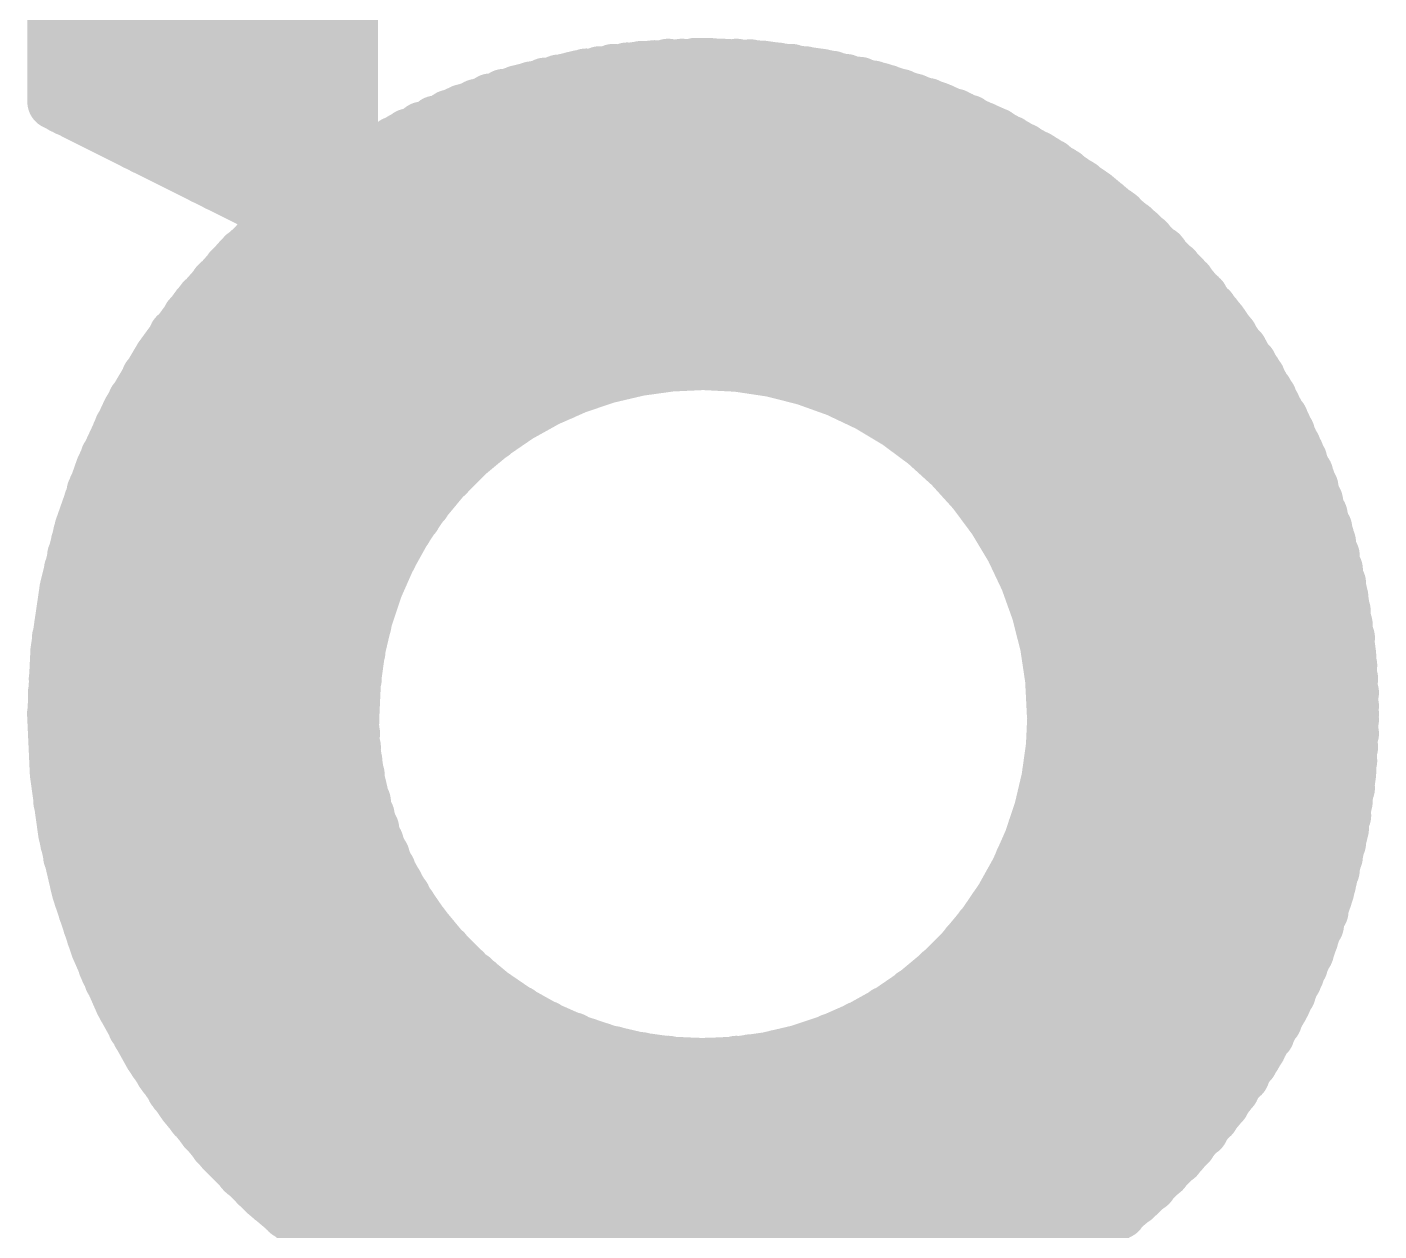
# Model space of a CAD drawing. Extents: x 99.9 to 127.4, y 95.7 to 155.
# Drawn here: x 121.699 to 122.897, y 103.487 to 104.554 of the extents above; entities that cross this region are included whole.
import ezdxf

# ---------------------------------------------------------------- set-up
doc = ezdxf.new("R2010")
doc.units = 0
doc.layers.get('0').update_dxf_attribs({"linetype": 'CONTINUOUS'})
doc.layers.add('SILK-TOP_PHO', color=14, linetype='CONTINUOUS')

# ---------------------------------------------------------------- blocks, each defined once
blk = doc.blocks.new('ROUND_117')
at = {"const_width": 0.02502}
blk.add_lwpolyline([(-0.01251, 0, 1), (0.01251, 0, 1)], format="xyb", close=True, dxfattribs=at)

msp = doc.modelspace()

# ---------------------------------------------------------------- linework, layer by layer
at = {"layer": 'SILK-TOP_PHO', "const_width": 0.050038}
for points in [[(121.724166, 104.488234), (121.724166, 105.617264)], [(121.734834, 104.482646), (121.734834, 105.617264)], [(121.747026, 104.476804), (121.747026, 105.617264)], [(121.758964, 104.470708), (121.758964, 105.617264)], [(121.771156, 104.464612), (121.771156, 105.617264)], [(121.783348, 104.458516), (121.783348, 105.617264)], [(121.795286, 104.45242), (121.795286, 105.617264)], [(121.807478, 104.446578), (121.807478, 105.617264)], [(121.81967, 104.440482), (121.81967, 105.617264)], [(121.831608, 104.434386), (121.831608, 105.617264)], [(121.8438, 104.42829), (121.8438, 105.617264)], [(121.855738, 104.422194), (121.855738, 105.617264)], [(121.86793, 104.416098), (121.86793, 105.347262)], [(121.880122, 104.410256), (121.880122, 105.341166)], [(121.89206, 104.40416), (121.89206, 105.33507)], [(121.904252, 104.398064), (121.904252, 105.328974)], [(121.916444, 104.391968), (121.916444, 105.322878)], [(121.928382, 103.506778), (121.928382, 105.316782)], [(121.940574, 103.496618), (121.940574, 105.31094)], [(121.952766, 103.48722), (121.952766, 105.304844)], [(121.964704, 103.478584), (121.964704, 105.298748)], [(121.976896, 103.469948), (121.976896, 105.292652)], [(121.985024, 104.426258), (121.985024, 104.758998)], [(121.724166, 104.569514), (121.985024, 104.569514)], [(121.724166, 104.557322), (121.985024, 104.557322)], [(121.724166, 104.545384), (121.985024, 104.545384)], [(121.724166, 104.533192), (121.985024, 104.533192)], [(121.724166, 104.521), (121.985024, 104.521)], [(121.724166, 104.509062), (121.985024, 104.509062)], [(122.190002, 104.509062), (122.406918, 104.509062)], [(122.194574, 104.240076), (122.194574, 104.510332)], [(122.206766, 104.24414), (122.206766, 104.512364)], [(122.218704, 104.247442), (122.218704, 104.514396)], [(122.230896, 104.250236), (122.230896, 104.515666)], [(122.243088, 104.252776), (122.243088, 104.516936)], [(122.255026, 104.254808), (122.255026, 104.517698)], [(122.267218, 104.256332), (122.267218, 104.518968)], [(122.27941, 104.25684), (122.27941, 104.518968)], [(122.291348, 104.257602), (122.291348, 104.51973)], [(122.30354, 104.257602), (122.30354, 104.51973)], [(122.315732, 104.25684), (122.315732, 104.518968)], [(122.32767, 104.256332), (122.32767, 104.518968)], [(122.339862, 104.254808), (122.339862, 104.51846)], [(122.3518, 104.252776), (122.3518, 104.516936)], [(122.363992, 104.250744), (122.363992, 104.515666)], [(122.376184, 104.247442), (122.376184, 104.514396)], [(122.388122, 104.24414), (122.388122, 104.512364)], [(122.400314, 104.240838), (122.400314, 104.510332)], [(122.146314, 104.217978), (122.146314, 104.498902)], [(122.158252, 104.224582), (122.158252, 104.502204)], [(122.170444, 104.230678), (122.170444, 104.504998)], [(122.182636, 104.235504), (122.182636, 104.507538)], [(122.412506, 104.236012), (122.412506, 104.5083)], [(122.424444, 104.230678), (122.424444, 104.505506)], [(122.436636, 104.225344), (122.436636, 104.502966)], [(122.448574, 104.219248), (122.448574, 104.499664)], [(121.724166, 104.49687), (121.985024, 104.49687)], [(121.724166, 104.488234), (121.929906, 104.385364)], [(122.109992, 104.194356), (122.109992, 104.488234)], [(122.12193, 104.203246), (122.12193, 104.492298)], [(122.134122, 104.21112), (122.134122, 104.4956)], [(122.139456, 104.49687), (122.457464, 104.49687)], [(122.460766, 104.211882), (122.460766, 104.496108)], [(122.472958, 104.204516), (122.472958, 104.492298)], [(122.484896, 104.195626), (122.484896, 104.488234)], [(121.73077, 104.484678), (121.985024, 104.484678)], [(122.07367, 104.162098), (122.07367, 104.47401)], [(122.085608, 104.17429), (122.085608, 104.478836)], [(122.0978, 104.184958), (122.0978, 104.483408)], [(122.102626, 104.484678), (122.494294, 104.484678)], [(122.497088, 104.186228), (122.497088, 104.48417)], [(122.50928, 104.17556), (122.50928, 104.479344)], [(122.521218, 104.163368), (122.521218, 104.474772)], [(121.755154, 104.47274), (121.985024, 104.47274)], [(122.04954, 104.133904), (122.04954, 104.463342)], [(122.061478, 104.149398), (122.061478, 104.468676)], [(122.071638, 104.47274), (122.525282, 104.47274)], [(122.53341, 104.150668), (122.53341, 104.469438)], [(122.545602, 104.135936), (122.545602, 104.463342)], [(121.779284, 104.460548), (121.985024, 104.460548)], [(122.025156, 104.09682), (122.025156, 104.450388)], [(122.037348, 104.11714), (122.037348, 104.457246)], [(122.045476, 104.460548), (122.551444, 104.460548)], [(122.55754, 104.119172), (122.55754, 104.458008)], [(122.569732, 104.099614), (122.569732, 104.45115)], [(121.803414, 104.448356), (121.985024, 104.448356)], [(122.001026, 104.041194), (122.001026, 104.43718)], [(122.013218, 104.07269), (122.013218, 104.443784)], [(122.022616, 104.448356), (122.574304, 104.448356)], [(122.58167, 104.075992), (122.58167, 104.444546)], [(122.593862, 104.045258), (122.593862, 104.437688)], [(121.827544, 104.436418), (121.985024, 104.436418)], [(121.988834, 103.988108), (121.988834, 104.429052)], [(122.001026, 104.436418), (122.595894, 104.436418)], [(122.606054, 103.996744), (122.606054, 104.430322)], [(121.851928, 104.424226), (122.61469, 104.424226)], [(122.617992, 103.469186), (122.617992, 104.422194)], [(122.630184, 103.477822), (122.630184, 104.413558)], [(121.876058, 104.412288), (122.632216, 104.412288)], [(122.642376, 103.486712), (122.642376, 104.404668)], [(121.900188, 104.400096), (122.648218, 104.400096)], [(122.654314, 103.49611), (122.654314, 104.39527)], [(121.924318, 104.387904), (122.663712, 104.387904)], [(122.666506, 103.505508), (122.666506, 104.385872)], [(121.916444, 103.516938), (121.916444, 104.374442)], [(121.918984, 104.375966), (122.677936, 104.375966)], [(122.678444, 103.516176), (122.678444, 104.375204)], [(121.904252, 103.528368), (121.904252, 104.363012)], [(121.905522, 104.363774), (122.691398, 104.363774)], [(122.690636, 103.526844), (122.690636, 104.364536)], [(121.89206, 103.539798), (121.89206, 104.351582)], [(121.892822, 104.351582), (122.704098, 104.351582)], [(122.702828, 103.539036), (122.702828, 104.353106)], [(121.880122, 103.552498), (121.880122, 104.338882)], [(121.881392, 104.339644), (122.715528, 104.339644)], [(122.714766, 103.551228), (122.714766, 104.340152)], [(121.86793, 103.565198), (121.86793, 104.32542)], [(121.869962, 104.327452), (122.726958, 104.327452)], [(122.726958, 103.56469), (122.726958, 104.327452)], [(121.855738, 103.580184), (121.855738, 104.31145)], [(121.859802, 104.315514), (122.737118, 104.315514)], [(122.73915, 103.57866), (122.73915, 104.313482)], [(121.8438, 103.594916), (121.8438, 104.296464)], [(121.849896, 104.303322), (122.747024, 104.303322)], [(122.751088, 103.593392), (122.751088, 104.297988)], [(121.840498, 104.29113), (122.756422, 104.29113)], [(122.76328, 103.609648), (122.76328, 104.281732)], [(121.831608, 103.610918), (121.831608, 104.280462)], [(121.831608, 104.279192), (122.765312, 104.279192)], [(121.81967, 103.628444), (121.81967, 104.262174)], [(121.822972, 104.267), (122.773948, 104.267)], [(122.775472, 103.627174), (122.775472, 104.264206)], [(121.814844, 104.254808), (122.25909, 104.254808)], [(122.33783, 104.254808), (122.782076, 104.254808)], [(122.78741, 103.64597), (122.78741, 104.24541)], [(121.807478, 103.648002), (121.807478, 104.243378)], [(121.807478, 104.24287), (122.203972, 104.24287)], [(122.392948, 104.24287), (122.789442, 104.24287)], [(121.795286, 103.66883), (121.795286, 104.22255)], [(121.80062, 104.230678), (122.172476, 104.230678)], [(122.424444, 104.230678), (122.7963, 104.230678)], [(122.799602, 103.666798), (122.799602, 104.225344)], [(121.794016, 104.218486), (122.147584, 104.218486)], [(122.449336, 104.218486), (122.802904, 104.218486)], [(121.783348, 103.69169), (121.783348, 104.199182)], [(121.787412, 104.206548), (122.127518, 104.206548)], [(122.469656, 104.206548), (122.809762, 104.206548)], [(122.81154, 103.689658), (122.81154, 104.201722)], [(121.781316, 104.194356), (122.1105, 104.194356)], [(122.48642, 104.194356), (122.815604, 104.194356)], [(121.775982, 104.182418), (122.09526, 104.182418)], [(122.501914, 104.182418), (122.820938, 104.182418)], [(122.823732, 103.715058), (122.823732, 104.176322)], [(121.770394, 104.170226), (122.082306, 104.170226)], [(121.771156, 103.717852), (121.771156, 104.17302)], [(122.514614, 104.170226), (122.826526, 104.170226)], [(121.76506, 104.158034), (122.070368, 104.158034)], [(122.526552, 104.158034), (122.83186, 104.158034)], [(121.758964, 103.74884), (121.758964, 104.14254)], [(121.760488, 104.146096), (122.059446, 104.146096)], [(122.537474, 104.146096), (122.836432, 104.146096)], [(122.835924, 103.745284), (122.835924, 104.146604)], [(121.756424, 104.133904), (122.050048, 104.133904)], [(122.546872, 104.133904), (122.840496, 104.133904)], [(121.75236, 104.121712), (122.041412, 104.121712)], [(122.555508, 104.121712), (122.84456, 104.121712)], [(121.747026, 103.785162), (121.747026, 104.10571)], [(121.748296, 104.109774), (122.033284, 104.109774)], [(122.563636, 104.109774), (122.848624, 104.109774)], [(122.847862, 103.781606), (122.847862, 104.110282)], [(121.744994, 104.097582), (122.025918, 104.097582)], [(122.571002, 104.097582), (122.851926, 104.097582)], [(121.741692, 104.085644), (122.019822, 104.085644)], [(122.577098, 104.085644), (122.855228, 104.085644)], [(121.738898, 104.073452), (122.013726, 104.073452)], [(122.583194, 104.073452), (122.858022, 104.073452)], [(121.734834, 103.835454), (121.734834, 104.055926)], [(121.736104, 104.06126), (122.008392, 104.06126)], [(122.588528, 104.06126), (122.860816, 104.06126)], [(122.860054, 103.829358), (122.860054, 104.062784)], [(121.734072, 104.049322), (122.004328, 104.049322)], [(122.592592, 104.049322), (122.862848, 104.049322)], [(121.732294, 104.03713), (122.000264, 104.03713)], [(122.596656, 104.03713), (122.86488, 104.03713)], [(121.730262, 104.024938), (121.996962, 104.024938)], [(122.599958, 104.024938), (122.866658, 104.024938)], [(121.72823, 104.013), (121.99366, 104.013)], [(122.60326, 104.013), (122.86869, 104.013)], [(121.727468, 104.000808), (121.991628, 104.000808)], [(122.605292, 104.000808), (122.869452, 104.000808)], [(121.726198, 103.988616), (121.989596, 103.988616)], [(122.607324, 103.988616), (122.870722, 103.988616)], [(121.725436, 103.976678), (121.988326, 103.976678)], [(122.608594, 103.976678), (122.871484, 103.976678)], [(121.724674, 103.964486), (121.986802, 103.964486)], [(122.610118, 103.964486), (122.872246, 103.964486)], [(121.724674, 103.952548), (121.986294, 103.952548)], [(122.610626, 103.952548), (122.872246, 103.952548)], [(121.724166, 103.94569), (121.724674, 103.94569)], [(121.724674, 103.940356), (121.986294, 103.940356)], [(122.610626, 103.940356), (122.872246, 103.940356)], [(121.724674, 103.928164), (121.986802, 103.928164)], [(122.610118, 103.928164), (122.872246, 103.928164)], [(121.725436, 103.916226), (121.987564, 103.916226)], [(122.609356, 103.916226), (122.871484, 103.916226)], [(121.726198, 103.904034), (121.988834, 103.904034)], [(121.988834, 103.144574), (121.988834, 103.903272)], [(122.608086, 103.904034), (122.870722, 103.904034)], [(121.726706, 103.891842), (121.990866, 103.891842)], [(122.606054, 102.407212), (122.606054, 103.893874)], [(122.606054, 103.891842), (122.869452, 103.891842)], [(121.72823, 103.879904), (121.992898, 103.879904)], [(122.604022, 103.879904), (122.86869, 103.879904)], [(121.7295, 103.867712), (121.996454, 103.867712)], [(122.60072, 103.867712), (122.866658, 103.867712)], [(121.731532, 103.85552), (121.999756, 103.85552)], [(122.001026, 103.168704), (122.001026, 103.850186)], [(122.597164, 103.85552), (122.865388, 103.85552)], [(121.733564, 103.843582), (122.00382, 103.843582)], [(122.5931, 103.843582), (122.863356, 103.843582)], [(122.593862, 103.160576), (122.593862, 103.845614)], [(121.735596, 103.83139), (122.007884, 103.83139)], [(122.58929, 103.83139), (122.860816, 103.83139)], [(121.738136, 103.819452), (122.013218, 103.819452)], [(122.013218, 103.182928), (122.013218, 103.81869)], [(122.58167, 103.17734), (122.58167, 103.815388)], [(122.583702, 103.819452), (122.858022, 103.819452)], [(121.741692, 103.80726), (122.018552, 103.80726)], [(122.578368, 103.80726), (122.855228, 103.80726)], [(121.744232, 103.795068), (122.024648, 103.795068)], [(122.025156, 103.192326), (122.025156, 103.79456)], [(122.569732, 103.18877), (122.569732, 103.791766)], [(122.572272, 103.795068), (122.851926, 103.795068)], [(121.747534, 103.78313), (122.032014, 103.78313)], [(122.564906, 103.78313), (122.848624, 103.78313)], [(121.751598, 103.770938), (122.03938, 103.770938)], [(122.037348, 103.19893), (122.037348, 103.77424)], [(122.55754, 103.196136), (122.55754, 103.772208)], [(122.55754, 103.770938), (122.845322, 103.770938)], [(121.755662, 103.758746), (122.048016, 103.758746)], [(122.04954, 103.203756), (122.04954, 103.756714)], [(122.545602, 103.201724), (122.545602, 103.755444)], [(122.548904, 103.758746), (122.841258, 103.758746)], [(121.759726, 103.746808), (122.057414, 103.746808)], [(122.539506, 103.746808), (122.836432, 103.746808)], [(121.764552, 103.734616), (122.068336, 103.734616)], [(122.061478, 103.206296), (122.061478, 103.741982)], [(122.528584, 103.734616), (122.832368, 103.734616)], [(122.53341, 103.205026), (122.53341, 103.740712)], [(121.769124, 103.722678), (122.079766, 103.722678)], [(122.07367, 103.207058), (122.07367, 103.72852)], [(122.517154, 103.722678), (122.827034, 103.722678)], [(122.521218, 103.206296), (122.521218, 103.72725)], [(121.774458, 103.710486), (122.093228, 103.710486)], [(122.085608, 103.206296), (122.085608, 103.71709)], [(122.0978, 103.204264), (122.0978, 103.706422)], [(122.503692, 103.710486), (122.8217, 103.710486)], [(122.50928, 103.206296), (122.50928, 103.71582)], [(121.780554, 103.698294), (122.107198, 103.698294)], [(122.109992, 103.2002), (122.109992, 103.696262)], [(122.484896, 103.201724), (122.484896, 103.695754)], [(122.489722, 103.698294), (122.816366, 103.698294)], [(122.497088, 103.205026), (122.497088, 103.705152)], [(121.785888, 103.686356), (122.123962, 103.686356)], [(122.12193, 103.193596), (122.12193, 103.687626)], [(122.472958, 103.196136), (122.472958, 103.686864)], [(122.472958, 103.686356), (122.81027, 103.686356)], [(121.792746, 103.674164), (122.14352, 103.674164)], [(122.134122, 103.18496), (122.134122, 103.68026)], [(122.146314, 103.172006), (122.146314, 103.672894)], [(122.448574, 103.176832), (122.448574, 103.672132)], [(122.4534, 103.674164), (122.804174, 103.674164)], [(122.460766, 103.188262), (122.460766, 103.679498)], [(121.79935, 103.661972), (122.167142, 103.661972)], [(122.158252, 103.151178), (122.158252, 103.666798)], [(122.170444, 102.813104), (122.170444, 103.660702)], [(122.424444, 102.701598), (122.424444, 103.65994)], [(122.429778, 103.661972), (122.79757, 103.661972)], [(122.436636, 103.160068), (122.436636, 103.666036)], [(121.806208, 103.650034), (122.197368, 103.650034)], [(122.182636, 102.80777), (122.182636, 103.65613)], [(122.194574, 102.802436), (122.194574, 103.651304)], [(122.206766, 102.797102), (122.206766, 103.64724)], [(122.388122, 102.7176), (122.388122, 103.646478)], [(122.399552, 103.650034), (122.790204, 103.650034)], [(122.400314, 102.712266), (122.400314, 103.650542)], [(122.412506, 102.706932), (122.412506, 103.655368)], [(121.813574, 103.637842), (122.244358, 103.637842)], [(122.218704, 102.791514), (122.218704, 103.643938)], [(122.230896, 102.78618), (122.230896, 103.640636)], [(122.243088, 102.780846), (122.243088, 103.638604)], [(122.255026, 102.776274), (122.255026, 103.636572)], [(122.267218, 102.770686), (122.267218, 103.635302)], [(122.32767, 102.744016), (122.32767, 103.635302)], [(122.339862, 102.738428), (122.339862, 103.636572)], [(122.3518, 102.733094), (122.3518, 103.637842)], [(122.352562, 103.637842), (122.782838, 103.637842)], [(122.363992, 102.728522), (122.363992, 103.640636)], [(122.376184, 102.723188), (122.376184, 103.643176)], [(121.821702, 103.62565), (122.775472, 103.62565)], [(122.27941, 102.765352), (122.27941, 103.633778)], [(122.291348, 102.760018), (122.291348, 103.633778)], [(122.30354, 102.754684), (122.30354, 103.633778)], [(122.315732, 102.74935), (122.315732, 103.633778)], [(121.829576, 103.613712), (122.766582, 103.613712)], [(121.838974, 103.60152), (122.757946, 103.60152)], [(121.847864, 103.589582), (122.748548, 103.589582)], [(121.85777, 103.57739), (122.73915, 103.57739)], [(121.86793, 103.565198), (122.728228, 103.565198)], [(121.87936, 103.55326), (122.71756, 103.55326)], [(121.89079, 103.541068), (122.705368, 103.541068)], [(121.90349, 103.528876), (122.69343, 103.528876)], [(121.916444, 103.516938), (122.679968, 103.516938)], [(121.930414, 103.504746), (122.666506, 103.504746)], [(121.945146, 103.492808), (122.651012, 103.492808)], [(121.961402, 103.480616), (122.634756, 103.480616)], [(121.978928, 103.468424), (122.617484, 103.468424)]]:
    msp.add_lwpolyline(points, dxfattribs=at)
for points in [[(122.298206, 104.519476, 0.1454983), (121.984748, 104.426288)], [(122.872246, 103.945436, 0.4142136), (122.297952, 104.51973)], [(121.929144, 104.385364, 0.2216486), (121.724166, 103.94569)], [(122.298206, 104.257602, 0.4142136), (121.986294, 103.94569)], [(122.610118, 103.94569, 0.4132614), (122.298206, 104.257602)], [(121.723912, 103.94569, 0.25903), (121.994628, 103.458188)], [(121.985532, 103.94569, 0.4142154), (122.298206, 103.63327)], [(122.298206, 103.63327, 0.4142136), (122.610626, 103.94569)], [(122.599704, 103.457248, 0.2600822), (122.872246, 103.94569)]]:
    msp.add_lwpolyline(points, format="xyb", dxfattribs=at)

# ---------------------------------------------------------------- block references
at = {"layer": 'SILK-TOP_PHO'}
for p in [(121.724166, 104.569514), (121.985024, 104.569514), (121.724166, 104.557322), (121.985024, 104.557322), (121.724166, 104.545384), (121.985024, 104.545384), (121.724166, 104.533192), (121.985024, 104.533192), (121.724166, 104.521), (121.985024, 104.521), (121.724166, 104.509062), (121.985024, 104.509062), (122.190002, 104.509062), (122.194574, 104.510332), (122.206766, 104.512364), (122.218704, 104.514396), (122.230896, 104.515666), (122.243088, 104.516936), (122.255026, 104.517698), (122.267218, 104.518968), (122.27941, 104.518968), (122.291348, 104.51973), (122.297952, 104.51973), (122.298206, 104.51973), (122.298206, 104.519476), (122.30354, 104.51973), (122.315732, 104.518968), (122.32767, 104.518968), (122.339862, 104.51846), (122.3518, 104.516936), (122.363992, 104.515666), (122.376184, 104.514396), (122.388122, 104.512364), (122.400314, 104.510332), (122.406918, 104.509062), (122.146314, 104.498902), (122.158252, 104.502204), (122.170444, 104.504998), (122.182636, 104.507538), (122.412506, 104.5083), (122.424444, 104.505506), (122.436636, 104.502966), (122.448574, 104.499664), (121.724166, 104.49687), (121.724166, 104.488234), (121.724166, 104.488234), (121.985024, 104.49687), (122.109992, 104.488234), (122.12193, 104.492298), (122.134122, 104.4956), (122.139456, 104.49687), (122.457464, 104.49687), (122.460766, 104.496108), (122.472958, 104.492298), (122.484896, 104.488234), (121.73077, 104.484678), (121.734834, 104.482646), (121.747026, 104.476804), (121.985024, 104.484678), (122.07367, 104.47401), (122.085608, 104.478836), (122.0978, 104.483408), (122.102626, 104.484678), (122.494294, 104.484678), (122.497088, 104.48417), (122.50928, 104.479344), (122.521218, 104.474772), (121.755154, 104.47274), (121.758964, 104.470708), (121.771156, 104.464612), (121.985024, 104.47274), (122.04954, 104.463342), (122.061478, 104.468676), (122.071638, 104.47274), (122.525282, 104.47274), (122.53341, 104.469438), (122.545602, 104.463342), (121.779284, 104.460548), (121.783348, 104.458516), (121.795286, 104.45242), (121.985024, 104.460548), (122.025156, 104.450388), (122.037348, 104.457246), (122.045476, 104.460548), (122.551444, 104.460548), (122.55754, 104.458008), (122.569732, 104.45115), (121.803414, 104.448356), (121.807478, 104.446578), (121.81967, 104.440482), (121.985024, 104.448356), (122.001026, 104.43718), (122.013218, 104.443784), (122.022616, 104.448356), (122.574304, 104.448356), (122.58167, 104.444546), (122.593862, 104.437688), (121.827544, 104.436418), (121.831608, 104.434386), (121.8438, 104.42829), (121.984748, 104.426288), (121.985024, 104.436418), (121.985024, 104.426258), (121.985024, 104.426258), (121.988834, 104.429052), (122.001026, 104.436418), (122.595894, 104.436418), (122.606054, 104.430322), (121.851928, 104.424226), (121.855738, 104.422194), (121.86793, 104.416098), (122.61469, 104.424226), (122.617992, 104.422194), (122.630184, 104.413558), (121.876058, 104.412288), (121.880122, 104.410256), (121.89206, 104.40416), (122.632216, 104.412288), (122.642376, 104.404668), (121.900188, 104.400096), (121.904252, 104.398064), (121.916444, 104.391968), (122.648218, 104.400096), (122.654314, 104.39527), (121.924318, 104.387904), (121.929144, 104.385364), (121.929906, 104.385364), (122.663712, 104.387904), (122.666506, 104.385872), (121.916444, 104.374442), (121.918984, 104.375966), (122.677936, 104.375966), (122.678444, 104.375204), (121.904252, 104.363012), (121.905522, 104.363774), (122.690636, 104.364536), (122.691398, 104.363774), (121.89206, 104.351582), (121.892822, 104.351582), (122.702828, 104.353106), (122.704098, 104.351582), (121.880122, 104.338882), (121.881392, 104.339644), (122.714766, 104.340152), (122.715528, 104.339644), (121.86793, 104.32542), (121.869962, 104.327452), (122.726958, 104.327452), (122.726958, 104.327452), (121.855738, 104.31145), (121.859802, 104.315514), (122.737118, 104.315514), (122.73915, 104.313482), (121.8438, 104.296464), (121.849896, 104.303322), (122.747024, 104.303322), (122.751088, 104.297988), (121.840498, 104.29113), (122.756422, 104.29113), (122.76328, 104.281732), (121.831608, 104.280462), (121.831608, 104.279192), (122.765312, 104.279192), (121.81967, 104.262174), (121.822972, 104.267), (122.291348, 104.257602), (122.298206, 104.257602), (122.298206, 104.257602), (122.298206, 104.257602), (122.30354, 104.257602), (122.773948, 104.267), (122.775472, 104.264206), (121.814844, 104.254808), (122.218704, 104.247442), (122.230896, 104.250236), (122.243088, 104.252776), (122.255026, 104.254808), (122.25909, 104.254808), (122.267218, 104.256332), (122.27941, 104.25684), (122.315732, 104.25684), (122.32767, 104.256332), (122.33783, 104.254808), (122.339862, 104.254808), (122.3518, 104.252776), (122.363992, 104.250744), (122.376184, 104.247442), (122.782076, 104.254808), (122.78741, 104.24541), (121.807478, 104.243378), (121.807478, 104.24287), (122.182636, 104.235504), (122.194574, 104.240076), (122.203972, 104.24287), (122.206766, 104.24414), (122.388122, 104.24414), (122.392948, 104.24287), (122.400314, 104.240838), (122.412506, 104.236012), (122.789442, 104.24287), (121.795286, 104.22255), (121.80062, 104.230678), (122.158252, 104.224582), (122.170444, 104.230678), (122.172476, 104.230678), (122.424444, 104.230678), (122.424444, 104.230678), (122.436636, 104.225344), (122.7963, 104.230678), (122.799602, 104.225344), (121.794016, 104.218486), (122.134122, 104.21112), (122.146314, 104.217978), (122.147584, 104.218486), (122.448574, 104.219248), (122.449336, 104.218486), (122.460766, 104.211882), (122.802904, 104.218486), (121.783348, 104.199182), (121.787412, 104.206548), (122.12193, 104.203246), (122.127518, 104.206548), (122.469656, 104.206548), (122.472958, 104.204516), (122.809762, 104.206548), (122.81154, 104.201722), (121.781316, 104.194356), (122.109992, 104.194356), (122.1105, 104.194356), (122.484896, 104.195626), (122.48642, 104.194356), (122.497088, 104.186228), (122.815604, 104.194356), (121.775982, 104.182418), (122.085608, 104.17429), (122.09526, 104.182418), (122.0978, 104.184958), (122.501914, 104.182418), (122.50928, 104.17556), (122.820938, 104.182418), (122.823732, 104.176322), (121.770394, 104.170226), (121.771156, 104.17302), (122.07367, 104.162098), (122.082306, 104.170226), (122.514614, 104.170226), (122.521218, 104.163368), (122.826526, 104.170226), (121.76506, 104.158034), (122.070368, 104.158034), (122.526552, 104.158034), (122.53341, 104.150668), (122.83186, 104.158034), (121.758964, 104.14254), (121.760488, 104.146096), (122.059446, 104.146096), (122.061478, 104.149398), (122.537474, 104.146096), (122.835924, 104.146604), (122.836432, 104.146096), (121.756424, 104.133904), (122.04954, 104.133904), (122.050048, 104.133904), (122.545602, 104.135936), (122.546872, 104.133904), (122.840496, 104.133904), (121.75236, 104.121712), (122.037348, 104.11714), (122.041412, 104.121712), (122.555508, 104.121712), (122.55754, 104.119172), (122.84456, 104.121712), (121.747026, 104.10571), (121.748296, 104.109774), (122.033284, 104.109774), (122.563636, 104.109774), (122.847862, 104.110282), (122.848624, 104.109774), (121.744994, 104.097582), (122.025156, 104.09682), (122.025918, 104.097582), (122.569732, 104.099614), (122.571002, 104.097582), (122.851926, 104.097582), (121.741692, 104.085644), (122.019822, 104.085644), (122.577098, 104.085644), (122.855228, 104.085644), (121.738898, 104.073452), (122.013218, 104.07269), (122.013726, 104.073452), (122.58167, 104.075992), (122.583194, 104.073452), (122.858022, 104.073452), (121.734834, 104.055926), (121.736104, 104.06126), (122.008392, 104.06126), (122.588528, 104.06126), (122.860054, 104.062784), (122.860816, 104.06126), (121.734072, 104.049322), (122.004328, 104.049322), (122.592592, 104.049322), (122.593862, 104.045258), (122.862848, 104.049322), (121.732294, 104.03713), (122.000264, 104.03713), (122.001026, 104.041194), (122.596656, 104.03713), (122.86488, 104.03713), (121.730262, 104.024938), (121.996962, 104.024938), (122.599958, 104.024938), (122.866658, 104.024938), (121.72823, 104.013), (121.99366, 104.013), (122.60326, 104.013), (122.86869, 104.013), (121.727468, 104.000808), (121.991628, 104.000808), (122.605292, 104.000808), (122.606054, 103.996744), (122.869452, 104.000808), (121.726198, 103.988616), (121.988834, 103.988108), (121.989596, 103.988616), (122.607324, 103.988616), (122.870722, 103.988616), (121.725436, 103.976678), (121.988326, 103.976678), (122.608594, 103.976678), (122.871484, 103.976678), (121.724674, 103.964486), (121.986802, 103.964486), (122.610118, 103.964486), (122.872246, 103.964486), (121.724674, 103.952548), (121.986294, 103.952548), (122.610626, 103.952548), (122.872246, 103.952548), (121.723912, 103.94569), (121.724166, 103.94569), (121.724166, 103.94569), (121.724166, 103.94569), (121.724674, 103.94569), (121.724674, 103.940356), (121.985532, 103.94569), (121.986294, 103.94569), (121.986294, 103.94569), (121.986294, 103.940356), (122.610118, 103.94569), (122.610626, 103.94569), (122.610626, 103.94569), (122.610626, 103.940356), (122.872246, 103.94569), (122.872246, 103.94569), (122.872246, 103.945436), (122.872246, 103.940356), (121.724674, 103.928164), (121.986802, 103.928164), (122.610118, 103.928164), (122.872246, 103.928164), (121.725436, 103.916226), (121.987564, 103.916226), (122.609356, 103.916226), (122.871484, 103.916226), (121.726198, 103.904034), (121.988834, 103.904034), (121.988834, 103.903272), (122.608086, 103.904034), (122.870722, 103.904034), (121.726706, 103.891842), (121.990866, 103.891842), (122.606054, 103.893874), (122.606054, 103.891842), (122.869452, 103.891842), (121.72823, 103.879904), (121.992898, 103.879904), (122.604022, 103.879904), (122.86869, 103.879904), (121.7295, 103.867712), (121.996454, 103.867712), (122.60072, 103.867712), (122.866658, 103.867712), (121.731532, 103.85552), (121.999756, 103.85552), (122.001026, 103.850186), (122.597164, 103.85552), (122.865388, 103.85552), (121.733564, 103.843582), (122.00382, 103.843582), (122.5931, 103.843582), (122.593862, 103.845614), (122.863356, 103.843582), (121.734834, 103.835454), (121.735596, 103.83139), (122.007884, 103.83139), (122.58929, 103.83139), (122.860054, 103.829358), (122.860816, 103.83139), (121.738136, 103.819452), (122.013218, 103.819452), (122.013218, 103.81869), (122.58167, 103.815388), (122.583702, 103.819452), (122.858022, 103.819452), (121.741692, 103.80726), (122.018552, 103.80726), (122.578368, 103.80726), (122.855228, 103.80726), (121.744232, 103.795068), (122.024648, 103.795068), (122.025156, 103.79456), (122.569732, 103.791766), (122.572272, 103.795068), (122.851926, 103.795068), (121.747026, 103.785162), (121.747534, 103.78313), (122.032014, 103.78313), (122.564906, 103.78313), (122.847862, 103.781606), (122.848624, 103.78313), (121.751598, 103.770938), (122.037348, 103.77424), (122.03938, 103.770938), (122.55754, 103.772208), (122.55754, 103.770938), (122.845322, 103.770938), (121.755662, 103.758746), (122.048016, 103.758746), (122.04954, 103.756714), (122.545602, 103.755444), (122.548904, 103.758746), (122.841258, 103.758746), (121.758964, 103.74884), (121.759726, 103.746808), (122.057414, 103.746808), (122.539506, 103.746808), (122.835924, 103.745284), (122.836432, 103.746808), (121.764552, 103.734616), (122.061478, 103.741982), (122.068336, 103.734616), (122.528584, 103.734616), (122.53341, 103.740712), (122.832368, 103.734616), (121.769124, 103.722678), (122.07367, 103.72852), (122.079766, 103.722678), (122.517154, 103.722678), (122.521218, 103.72725), (122.827034, 103.722678), (121.771156, 103.717852), (121.774458, 103.710486), (122.085608, 103.71709), (122.093228, 103.710486), (122.0978, 103.706422), (122.503692, 103.710486), (122.50928, 103.71582), (122.8217, 103.710486), (122.823732, 103.715058), (121.780554, 103.698294), (122.107198, 103.698294), (122.109992, 103.696262), (122.484896, 103.695754), (122.489722, 103.698294), (122.497088, 103.705152), (122.816366, 103.698294), (121.783348, 103.69169), (121.785888, 103.686356), (122.12193, 103.687626), (122.123962, 103.686356), (122.472958, 103.686864), (122.472958, 103.686356), (122.81027, 103.686356), (122.81154, 103.689658), (121.792746, 103.674164), (122.134122, 103.68026), (122.14352, 103.674164), (122.146314, 103.672894), (122.448574, 103.672132), (122.4534, 103.674164), (122.460766, 103.679498), (122.804174, 103.674164), (121.795286, 103.66883), (121.79935, 103.661972), (122.158252, 103.666798), (122.167142, 103.661972), (122.170444, 103.660702), (122.424444, 103.65994), (122.429778, 103.661972), (122.436636, 103.666036), (122.79757, 103.661972), (122.799602, 103.666798), (121.806208, 103.650034), (121.807478, 103.648002), (122.182636, 103.65613), (122.194574, 103.651304), (122.197368, 103.650034), (122.206766, 103.64724), (122.388122, 103.646478), (122.399552, 103.650034), (122.400314, 103.650542), (122.412506, 103.655368), (122.790204, 103.650034), (121.813574, 103.637842), (122.218704, 103.643938), (122.230896, 103.640636), (122.243088, 103.638604), (122.244358, 103.637842), (122.255026, 103.636572), (122.267218, 103.635302), (122.32767, 103.635302), (122.339862, 103.636572), (122.3518, 103.637842), (122.352562, 103.637842), (122.363992, 103.640636), (122.376184, 103.643176), (122.782838, 103.637842), (122.78741, 103.64597), (121.81967, 103.628444), (121.821702, 103.62565), (122.27941, 103.633778), (122.291348, 103.633778), (122.298206, 103.63327), (122.298206, 103.63327), (122.298206, 103.63327), (122.30354, 103.633778), (122.315732, 103.633778), (122.775472, 103.627174), (122.775472, 103.62565), (121.829576, 103.613712), (121.831608, 103.610918), (122.766582, 103.613712), (121.838974, 103.60152), (122.757946, 103.60152), (122.76328, 103.609648), (121.8438, 103.594916), (121.847864, 103.589582), (122.748548, 103.589582), (122.751088, 103.593392), (121.855738, 103.580184), (121.85777, 103.57739), (122.73915, 103.57866), (122.73915, 103.57739), (121.86793, 103.565198), (121.86793, 103.565198), (122.726958, 103.56469), (122.728228, 103.565198), (121.87936, 103.55326), (121.880122, 103.552498), (122.714766, 103.551228), (122.71756, 103.55326), (121.89079, 103.541068), (121.89206, 103.539798), (122.702828, 103.539036), (122.705368, 103.541068), (121.90349, 103.528876), (121.904252, 103.528368), (122.690636, 103.526844), (122.69343, 103.528876), (121.916444, 103.516938), (121.916444, 103.516938), (122.678444, 103.516176), (122.679968, 103.516938), (121.928382, 103.506778), (121.930414, 103.504746), (122.666506, 103.505508), (122.666506, 103.504746), (121.940574, 103.496618), (121.945146, 103.492808), (122.651012, 103.492808), (122.654314, 103.49611), (121.952766, 103.48722), (121.961402, 103.480616), (121.964704, 103.478584), (122.634756, 103.480616), (122.642376, 103.486712), (121.976896, 103.469948), (121.978928, 103.468424), (122.617484, 103.468424), (122.617992, 103.469186), (122.630184, 103.477822)]:
    msp.add_blockref('ROUND_117', p, dxfattribs=at)

doc.saveas('drawing.dxf')
